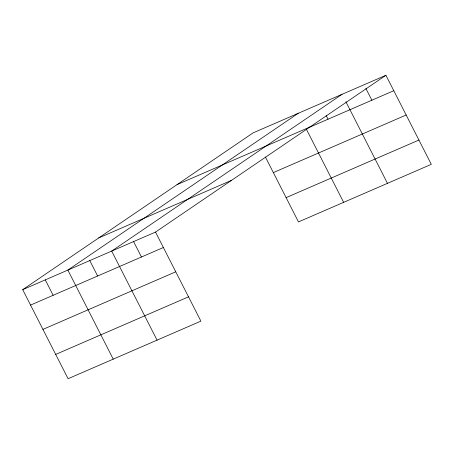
<?xml version="1.0" encoding="UTF-8"?>
<svg xmlns="http://www.w3.org/2000/svg" width="454" height="454" viewBox="0 0 454 454"><rect width="100%" height="100%" fill="white"/><g stroke="black" fill="none" stroke-linecap="round" stroke-linejoin="round"><path stroke-width="0.68" d="M385.923 75.285L155.518 232.079L200.889 321.137L68.077 378.715L22.7 289.658L253.111 132.863L385.923 75.285L431.3 164.342L298.482 221.921L265.414 157.016M298.267 113.29L67.856 270.079L113.233 359.137M342.095 94.284L111.684 251.079L157.061 340.137M177.071 184.608L309.889 127.029M308.703 127.597L393.783 90.715M98.734 237.919L231.551 180.334M273.348 172.594L406.165 115.01M22.7 289.658L155.518 232.079M30.56 305.088L163.378 247.509M286.105 197.626L418.923 140.042M42.943 329.383L175.755 271.804M55.694 354.415L188.512 296.837M365.896 88.49L371.871 100.215M345.869 101.69L387.472 183.342M326.154 115.515L328.043 119.215M306.444 129.339L343.644 202.342M133.601 241.579L141.461 257.009M89.773 260.579L97.633 276.009M45.281 279.868L53.141 295.299"/></g></svg>
